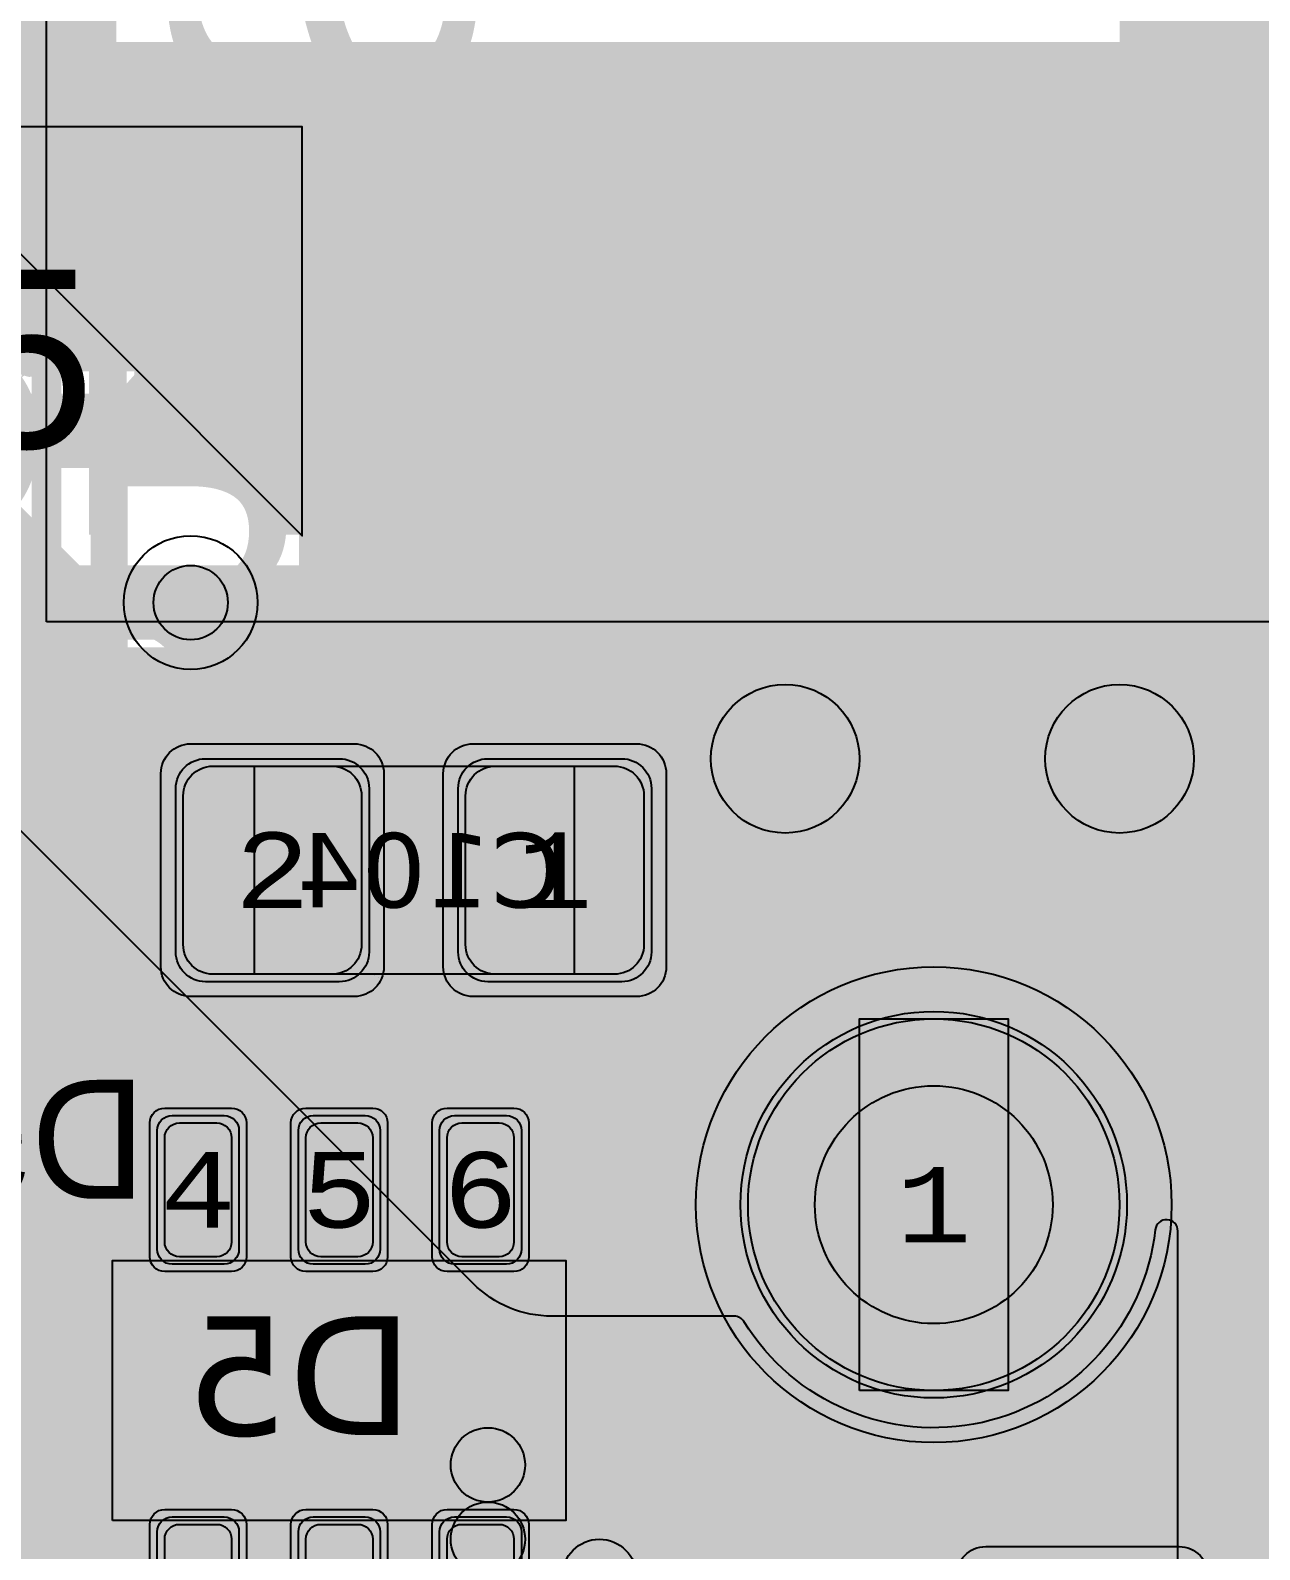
# Model space of a CAD drawing. Extents: x -98 to 119, y -207 to 98.
# Drawn here: x 33.92 to 42.19, y -36.57 to -26.35 of the extents above; entities that cross this region are included whole.
import ezdxf
from ezdxf.enums import TextEntityAlignment as Align

# ---------------------------------------------------------------- set-up
doc = ezdxf.new("R2010")
doc.units = 0
doc.header["$MEASUREMENT"] = 0
for name, color, linetype in [('ASSEMBLY_OUTLINES_BTM', 191, 'CONTINUOUS'), ('ASSEMBLY_PART_NUMBERS_BTM', 191, 'CONTINUOUS'), ('ASSEMBLY_PART_NUMBERS_TOP', 102, 'CONTINUOUS'), ('ASSEMBLY_REF_DES_BTM', 191, 'CONTINUOUS'), ('BOARD_OUTLINE', 10, 'CONTINUOUS'), ('DRILL_DRAWING', 21, 'CONTINUOUS'), ('GENERATED_SILKSCREEN_BTM', 255, 'CONTINUOUS'), ('GENERATED_SILKSCREEN_TOP', 140, 'CONTINUOUS'), ('MANUFACTURING_OUTLINES', 10, 'CONTINUOUS'), ('MOUNTING_HOLES_LAYER_BOT17', 42, 'CONTINUOUS'), ('MOUNTING_HOLES_LAYER_TOP', 42, 'CONTINUOUS'), ('PART_HOLES_LAYER_BOTTOM', 30, 'CONTINUOUS'), ('PART_HOLES_LAYER_TOP', 30, 'CONTINUOUS'), ('PART_PADS_LAYER_BOTTOM', 230, 'CONTINUOUS'), ('PART_PADS_LAYER_TOP', 150, 'CONTINUOUS'), ('PART_PADS_SMD_BTM', 230, 'CONTINUOUS'), ('PIN_NUMBERS_BTM', 8, 'CONTINUOUS'), ('PIN_NUMBERS_TOP', 8, 'CONTINUOUS'), ('PLACEMENT_OUTLINES_BTM', 222, 'CONTINUOUS'), ('PLANE_DATA_LAYER_BOTTOM', 230, 'CONTINUOUS'), ('PLANE_DATA_LAYER_TOP', 150, 'CONTINUOUS'), ('PLANE_SHAPES_LAYER_BOTTOM', 230, 'CONTINUOUS'), ('PLANE_SHAPES_LAYER_TOP', 150, 'CONTINUOUS'), ('ROUTE_BORDER', 151, 'CONTINUOUS'), ('SILKSCREEN_OUTLINES_BTM', 211, 'CONTINUOUS'), ('SILKSCREEN_REF_DES_BTM', 211, 'CONTINUOUS'), ('SILKSCREEN_REF_DES_TOP', 150, 'CONTINUOUS'), ('SOLDERMASK_PADS_BTM', 12, 'CONTINUOUS'), ('SOLDERMASK_PADS_TOP', 180, 'CONTINUOUS'), ('SOLDERPASTE_PADS_BTM', 12, 'CONTINUOUS'), ('TRACES_LAYER_BOTTOM', 230, 'CONTINUOUS'), ('TRACES_LAYER_TOP', 150, 'CONTINUOUS'), ('VIA_HOLES_LAYER_BOTTOM', 30, 'CONTINUOUS'), ('VIA_HOLES_LAYER_TOP', 30, 'CONTINUOUS'), ('VIA_PADS_LAYER_BOTTOM', 230, 'CONTINUOUS'), ('VIA_PADS_LAYER_TOP', 150, 'CONTINUOUS')]:
    doc.layers.add(name, color=color, linetype=linetype)
doc.styles.add('COURIER_NEW', font='COUR.TTF')
doc.styles.add('VERDANA', font='verdana.TTF')
doc.styles.add('VERIBEST_GERBER_0', font='txt')

msp = doc.modelspace()

# ---------------------------------------------------------------- hatches: boundary and pattern name
at = {"layer": 'ASSEMBLY_OUTLINES_BTM'}
h = msp.add_hatch(color=256, dxfattribs=at)
edge = h.paths.add_edge_path()
edge.add_arc((37, -36), 0.25, 0, 360)
at = {"layer": 'GENERATED_SILKSCREEN_BTM'}
h = msp.add_hatch(color=256, dxfattribs=at)
edge = h.paths.add_edge_path()
edge.add_arc((37.75, -36.75), 0.25, 0, 360)
at = {"layer": 'MOUNTING_HOLES_LAYER_BOT17'}
h = msp.add_hatch(color=256, dxfattribs=at)
edge = h.paths.add_edge_path()
edge.add_arc((39, -31.25), 0.5, 0, 360)
h = msp.add_hatch(color=256, dxfattribs=at)
edge = h.paths.add_edge_path()
edge.add_arc((41.25, -31.25), 0.5, 0, 360)
at = {"layer": 'MOUNTING_HOLES_LAYER_TOP'}
h = msp.add_hatch(color=256, dxfattribs=at)
edge = h.paths.add_edge_path()
edge.add_arc((39, -31.25), 0.5, 0, 360)
h = msp.add_hatch(color=256, dxfattribs=at)
edge = h.paths.add_edge_path()
edge.add_arc((41.25, -31.25), 0.5, 0, 360)
at = {"layer": 'PART_HOLES_LAYER_BOTTOM'}
h = msp.add_hatch(color=256, dxfattribs=at)
edge = h.paths.add_edge_path()
edge.add_arc((40, -34.25), 0.8, 0, 360)
at = {"layer": 'PART_HOLES_LAYER_TOP'}
h = msp.add_hatch(color=256, dxfattribs=at)
edge = h.paths.add_edge_path()
edge.add_arc((40, -34.25), 0.8, 0, 360)
at = {"layer": 'PLANE_DATA_LAYER_BOTTOM'}
h = msp.add_hatch(color=256, dxfattribs=at)
h.paths.add_polyline_path([(-96.5, 0, -1), (96.5, 0, -1)], flags=0)
h.paths.add_polyline_path([(92.251979, -7.43598, 0.726988162), (92.479659, -3.637852, -0.308609791), (92.431259, -3.566904, -0.009635255), (92.431316, -3.563968, 0.009635011), (92.5, -0.000006), (92.5, 0.000001, 0.053325255), (90.407665, 19.562826, -0.053326925), (90.405941, 19.578942), (90.405941, 19.578943, -0.238217909), (90.436919, 19.640273, 0.661755037), (89.584154, 23.221888, -0.295297583), (89.523137, 23.277841, 0.022401018), (87.08146, 31.194059, -0.086206302), (87.076996, 31.219756), (87.076996, 31.219757, -0.210183909), (87.101696, 31.275919, 0.679382507), (85.774921, 34.749845, -0.301864993), (85.705267, 34.797373, 0.047915829), (77.514669, 50.475005, -0.145307444), (77.502324, 50.516585, -0.123988701), (77.511414, 50.552678, 0.606608991), (75.516892, 53.486368, -0.274238992), (75.44586, 53.517962, 0.021523084), (70.565432, 59.806101, -0.177595235), (70.547363, 59.855368), (70.547363, 59.855369, -0.111833303), (70.5548, 59.888203, 0.661755452), (68.116894, 62.64715, -0.295297373), (68.036725, 62.667806, 0.05833458), (51.722715, 76.687749, -0.249337829), (51.689123, 76.750923), (51.689123, 76.750924, -0.060759886), (51.691357, 76.76924, 0.714966399), (48.509213, 78.818582, -0.314871124), (48.42205, 78.81342, 0.022806677), (41.042088, 82.896302, -0.285136953), (40.999698, 82.964591), (40.999698, 82.964596, -0.004247023), (40.999709, 82.965891, 0.647046608), (37.697353, 84.5176, -0.289754858), (37.616734, 84.505806, 0.052943541), (19.031563, 90.52099, -0.30833592), (18.972104, 90.582877, 0.696982245), (15.284156, 91.27756, -0.308339612), (15.206255, 91.241547, 0.022370691), (6.993138, 92.235275, -0.315204372), (6.925536, 92.290658, 0.715888063), (3.14462, 92.496703, -0.315205261), (3.0714, 92.448994, 0.063468058), (-20.215283, 90.264015, -0.320142253), (-20.296827, 90.298428, 0.72963938), (-23.995319, 89.386755, -0.320144031), (-24.051528, 89.318386, 0.018663537), (-30.645576, 87.275991, -0.309865735), (-30.72878, 87.298418, 0.701170836), (-34.249879, 85.978007, -0.002752694), (-34.249874, 85.977168, -0.30685575), (-34.29782, 85.9064, 0.04916641), (-50.410548, 77.556603, -0.32354836), (-50.499711, 77.561018, 0.739212756), (-53.660594, 75.408706, -0.075169868), (-53.657188, 75.386179), (-53.657188, 75.386178, -0.242479425), (-53.68916, 75.324127, 0.019967737), (-59.527063, 70.80098, -0.298487087), (-59.610009, 70.791065, 0.556724412), (-62.5, 69), (-62.5, 68.999999, 0.082708518), (-62.392031, 68.351756, -0.298487573), (-62.412702, 68.270818, 0.067186589), (-78.279974, 49.27977, -0.277817809), (-78.350169, 49.24438, 0.436350868), (-80.5, 47.25), (-80.5, 47.249999, 0.141466326), (-80.192238, 46.184011, -0.141465884), (-80.180512, 46.143397), (-80.180512, 46.143396, -0.131190735), (-80.190652, 46.105416, 0.019294819), (-83.506407, 39.786053, -0.312206796), (-83.581614, 39.742899, 0.439123468), (-85.75, 37.75, 0.204829615), (-85.131688, 36.303992, -0.204830708), (-85.10813, 36.248899), (-85.10813, 36.248898, -0.100919006), (-85.114214, 36.219062, 0.048097759), (-90.466303, 19.289839, -0.314870423), (-90.530154, 19.230281, 0.714965653), (-91.24073, 15.512631, -0.269378312), (-91.202277, 15.446437), (-91.202277, 15.446436, -0.041929831), (-91.203345, 15.433723, 0.018841331), (-92.106444, 8.523669, -0.32827121), (-92.166453, 8.456161, 0.354028014), (-93.75, 6.5), (-93.75, 6.499999, 0.314708299), (-92.438077, 4.622088, -0.31470689), (-92.388093, 4.55054), (-92.388093, 4.550537, -0.012285748), (-92.388185, 4.546794, 0.012294179), (-92.5, 0.00001), (-92.5, -0.000004, 0.052933393), (-90.438132, -19.421494, -0.329408644), (-90.475468, -19.504015, 0.27173254), (-91.5, -21.25, 0.401597711), (-89.586502, -23.248128, -0.329404507), (-89.516056, -23.305059, 0.021307354), (-87.207653, -30.839509, -0.322177334), (-87.232533, -30.924924, 0.230665932), (-88, -32.499999), (-88, -32.5, 0.431495031), (-85.882787, -34.496562, -0.3221788), (-85.807634, -34.544174, 0.048016175), (-77.643233, -50.277018, -0.303878783), (-77.644537, -50.3618, 0.152518996), (-78, -51.499999), (-78, -51.5, 0.481982915), (-75.552374, -53.449264, -0.303883418), (-75.473145, -53.479475, 0.021991255), (-70.483925, -59.90214, -0.318621499), (-70.47622, -59.989968, 0.725399056), (-67.952631, -62.834176, -0.318624212), (-67.866344, -62.852281, 0.062392529), (-50.265124, -77.650932, -0.254356234), (-50.230332, -77.714899), (-50.230332, -77.7149, -0.034453173), (-50.231054, -77.725364, 0.034451935), (-50.25, -78), (-50.25, -78.000001, 0.603308224), (-47.119729, -79.649997, -0.291362646), (-47.037917, -79.64725, 0.02294124), (-39.54278, -83.621879, -0.290012797), (-39.499155, -83.690765), (-39.499155, -83.690766, -0.007130353), (-39.499186, -83.692939, 0.007132964), (-39.5, -83.749994), (-39.5, -83.75, 0.658082965), (-36.126004, -85.203319, -0.297762979), (-36.043963, -85.188513, 0.049016344), (-18.771876, -90.575199, -0.301861306), (-18.712566, -90.635139, 0.679381768), (-15.056336, -91.31372, -0.301864385), (-14.979467, -91.279054, 0.021749122), (-6.993138, -92.235275, -0.315204372), (-6.925536, -92.290658, 0.715888063), (-3.14462, -92.496703, -0.315205261), (-3.0714, -92.448994, 0.06250827), (19.869968, -90.340657, -0.345566403), (19.954737, -90.381493, 0.794356815), (23.75, -89.500001), (23.75, -89.499973, 0.005086864), (23.749586, -89.459281, -0.345588489), (23.806159, -89.384097, 0.021469451), (31.383958, -87.013201, -0.314446926), (31.468175, -87.035889, 0.700130836), (35, -85.75), (35, -85.749988, 0.009099261), (34.998675, -85.677212, -0.009057228), (34.998625, -85.674452), (34.998625, -85.674439, -0.304472205), (35.045955, -85.60392, 0.047985464), (50.721249, -77.353765, -0.31444166), (50.808431, -77.356288, 0.616218308), (54, -75.75), (54, -75.749999, 0.067758174), (53.927211, -75.215343, -0.067753523), (53.924438, -75.194974), (53.924438, -75.194973, -0.241537288), (53.95619, -75.13308, 0.022365821), (60.452055, -70.01285, -0.313111549), (60.538488, -70.003709, 0.710095351), (63.344013, -67.475653, -0.099717589), (63.33807, -67.446151), (63.33807, -67.44615, -0.206928064), (63.362073, -67.390635, 0.058205552), (77.187807, -50.973449, -0.317486674), (77.269693, -50.94147, 0.722224143), (79.294241, -47.729048, -0.173873661), (79.276877, -47.680625, -0.136094565), (79.287761, -47.641379, 0.020523482), (82.926938, -40.980152, -0.353003204), (83.013777, -40.939997, 0.48811211), (85.5, -39), (85.5, -38.999999, 0.240073604), (84.675602, -37.381988, -0.240072951), (84.644192, -37.320342), (84.644192, -37.320341, -0.104105615), (84.650658, -37.289623, 0.050546739), (90.411157, -19.546683, -0.32146983), (90.476988, -19.487077, 0.38127918), (92.25, -17.5, 0.275143701), (91.203224, -15.741772, -0.275142487), (91.163342, -15.674784), (91.163342, -15.674783, -0.042554947), (91.164442, -15.661882, 0.022235783), (92.195155, -7.50356, -0.319196338)], flags=0)
at = {"layer": 'PLANE_DATA_LAYER_TOP'}
msp.add_hatch(color=256, dxfattribs=at).paths.add_polyline_path([(41.642416, -34.427127, 0.945183744), (41.490499, -34.418564, -0.712866356), (38.722582, -35.036258, 0.260422124), (38.657689, -35), (37.431257, -35, -0.198912714), (36.900926, -34.78033), (32.642915, -30.522318, 0.198913366), (32.589033, -30.5), (32.3262, -30.5, 0.414213562), (32.25, -30.5762), (32.25, -34.499996), (32.249998, -34.500002), (28.750002, -37.999998, -0.207684346), (28.749996, -38), (26.3262, -38, 0.414213562), (26.25, -38.0762), (26.25, -46.6738, 0.414213562), (26.3262, -46.75), (34.21844, -46.749998, 0.198913366), (34.272322, -46.72768), (35.692557, -45.307445, 0.198909956), (35.714875, -45.253564), (35.714875, -45.253563, 0.527079168), (35.611155, -45.182506, -0.527079276), (34.25, -44.25, -0.272283584), (34.764059, -43.376008, 0.272282582), (34.80323, -43.30941, 0.202580864), (34.780146, -43.254774, -0.202581995), (34.25, -42.000001), (34.25, -42, -0.588740512), (36.926016, -40.515078, 0.497409319), (37.039525, -40.471632, -0.868041081), (39, -40.749998), (39, -40.749999, -0.16251778), (38.799438, -41.350748, 0.162518091), (38.784155, -41.396525), (38.784155, -41.396526, 0.198909956), (38.806473, -41.450407), (38.810663, -41.454597, 0.414218998), (38.918427, -41.454597), (41.620098, -38.752925, 0.198909956), (41.642416, -38.699044), (41.642416, -38.699043)], flags=0)
at = {"layer": 'PLANE_SHAPES_LAYER_BOTTOM'}
h = msp.add_hatch(color=256, dxfattribs=at)
h.paths.add_polyline_path([(-96.5, 0, -1), (96.5, 0, -1)], flags=0)
h.paths.add_polyline_path([(-92.5, 0, -1), (92.5, 0, -1)], flags=0)
at = {"layer": 'PLANE_SHAPES_LAYER_TOP'}
h = msp.add_hatch(color=256, dxfattribs=at)
h.paths.add_polyline_path([(-96.31345, 0, -1), (96.81345, 0, -1)], flags=0)
h.paths.add_polyline_path([(-92.25, 0, -1), (92.75, 0, -1)], flags=0)
h = msp.add_hatch(color=256, dxfattribs=at)
h.paths.add_polyline_path([(46.25, -35.15), (43.875, -38), (28.75, -38), (32.25, -34.5), (32.25, -30.5), (35.75, -30.5), (35.75, -27), (14.25, -27), (14.25, -24), (-10, -24), (-10, -18.75), (1.75, -18.75), (1.75, -9.25), (-10, -9.25), (-10, 32.75), (1.75, 32.75), (1.75, 34.25), (20.25, 34.25), (20.25, 25.25), (22.25, 23.25), (34.5, 23.25), (34.5, -26.5), (41.25, -26.5), (41.25, -20.5), (46.25, -20.5)])
h.paths.add_polyline_path([(-8.75, 10.25), (-8.75, 19.5), (1.25, 19.5), (1.25, 10.25)], flags=16)
h.paths.add_polyline_path([(6, 27.25), (6, 29.75), (15.45, 29.75), (15.45, 27.25)], flags=16)
msp.add_hatch(color=256, dxfattribs=at).paths.add_polyline_path([(33, -27), (35.75, -29.75), (35.75, -27)], flags=0)
at = {"layer": 'SILKSCREEN_OUTLINES_BTM'}
h = msp.add_hatch(color=256, dxfattribs=at)
edge = h.paths.add_edge_path()
edge.add_arc((37.75, -36.75), 0.25, 0, 360)
at = {"layer": 'VIA_HOLES_LAYER_BOTTOM'}
h = msp.add_hatch(color=256, dxfattribs=at)
edge = h.paths.add_edge_path()
edge.add_arc((35, -30.2), 0.25, 0, 360)
at = {"layer": 'VIA_HOLES_LAYER_TOP'}
h = msp.add_hatch(color=256, dxfattribs=at)
edge = h.paths.add_edge_path()
edge.add_arc((35, -30.2), 0.25, 0, 360)

# ---------------------------------------------------------------- linework, layer by layer
at = {"layer": 'ASSEMBLY_OUTLINES_BTM'}
for points, const_width in [([(34.03, -30.33), (34.03, 2.87), (43.33, 2.87), (43.33, -30.33)], 0.2), ([(34.47, -36.38), (34.47, -34.63), (37.52, -34.63), (37.52, -36.38)], 0.1)]:
    msp.add_lwpolyline(points, close=True, dxfattribs=dict(at, const_width=const_width))
for points in [[(35.43, -32.7), (35.43, -31.3), (37.58, -31.3), (37.58, -32.7)], [(39.5, -35.5), (39.5, -33), (40.5, -33), (40.5, -35.5)]]:
    msp.add_lwpolyline(points, close=True, dxfattribs=at)
for centre, radius in [((40, -34.25), 1.6), ((37, -36), 0.25), ((37, -36.5), 0.25)]:
    msp.add_circle(centre, radius, dxfattribs=at)
at = {"layer": 'BOARD_OUTLINE', "const_width": 0.1}
msp.add_lwpolyline([(-97.5, 0, -1), (97.5, 0, -1)], format="xyb", close=True, dxfattribs=at)
at = {"layer": 'GENERATED_SILKSCREEN_BTM', "const_width": 0.15}
for points in [[(43.330005, -30.33, -0.414213562), (43.33, -30.330005), (35.508649, -30.330005, 0.000004856), (35.508651, -30.329995), (43.329995, -30.329995), (43.329995, 2.869995), (34.030005, 2.869995), (34.030005, -30.329995), (34.491349, -30.329995, 0.000004856), (34.491351, -30.330005), (34.03, -30.330005, -0.414213562), (34.029995, -30.33), (34.029995, 2.87, -0.414213562), (34.03, 2.870005), (43.33, 2.870005, -0.414213562), (43.330005, 2.87), (43.330005, -30.33)], [(36.769515, -31.299995, 0.000011097), (36.769508, -31.300005), (36.230492, -31.300005, 0.000011097), (36.230485, -31.299995), (36.769515, -31.299995)], [(36.769515, -32.700005), (36.230485, -32.700005, 0.000011097), (36.230492, -32.699995), (36.769508, -32.699995, 0.000011097), (36.769515, -32.700005)], [(34.716888, -34.625005), (34.475005, -34.625005), (34.475005, -36.374995), (34.716888, -36.374995, 0.000015386), (34.716884, -36.375005), (34.475, -36.375005, -0.414213562), (34.474995, -36.375), (34.474995, -34.625, -0.414213562), (34.475, -34.624995), (34.716884, -34.624995, 0.000015386), (34.716888, -34.625005)], [(35.666888, -34.625005), (35.383112, -34.625005, 0.000015386), (35.383116, -34.624995), (35.666884, -34.624995, 0.000015386), (35.666888, -34.625005)], [(36.616888, -34.625005), (36.333112, -34.625005, 0.000015386), (36.333116, -34.624995), (36.616884, -34.624995, 0.000015386), (36.616888, -34.625005)], [(37.525005, -36.375, -0.414213562), (37.525, -36.375005), (37.283116, -36.375005, 0.000015386), (37.283112, -36.374995), (37.524995, -36.374995), (37.524995, -34.625005), (37.283112, -34.625005, 0.000015386), (37.283116, -34.624995), (37.525, -34.624995, -0.414213562), (37.525005, -34.625), (37.525005, -36.375)], [(37.108984, -36.275), (37.108961, -36.275, 0.229393994), (36.891039, -36.275), (36.891016, -36.275, -0.229437573), (37.108984, -36.275)], [(35.666888, -36.374995, 0.000015386), (35.666884, -36.375005), (35.383116, -36.375005, 0.000015386), (35.383112, -36.374995), (35.666888, -36.374995)], [(36.616888, -36.374995, 0.000015386), (36.616884, -36.375005), (36.333116, -36.375005, 0.000015386), (36.333112, -36.374995), (36.616888, -36.374995)]]:
    msp.add_lwpolyline(points, format="xyb", dxfattribs=at)
for points in [[(42.2676, -32.014), (42.2636, -32.018), (42.258, -32.0204), (42.2524, -32.0212), (42.2468, -32.0204), (42.242, -32.018), (42.238, -32.014), (42.2364, -32.0076), (42.2364, -31.7652), (42.1988, -31.7652), (42.1932, -31.7636), (42.1884, -31.7604), (42.186, -31.7548), (42.1852, -31.7492), (42.186, -31.7428), (42.1884, -31.7372), (42.1932, -31.7332), (42.1988, -31.7324), (42.2364, -31.7324), (42.2364, -31.262), (42.2372, -31.258), (42.2396, -31.2548), (42.2428, -31.2516), (42.2468, -31.2492), (42.2516, -31.2476), (42.2564, -31.2468), (42.2604, -31.2476), (42.2644, -31.2508), (42.75, -31.7364)], [(34.1616, -33.4268), (34.1656, -33.4252), (34.1688, -33.4244), (34.172, -33.4236), (34.5768, -33.4236), (34.5824, -33.4252), (34.5872, -33.4292), (34.5912, -33.434), (34.5928, -33.4396), (34.5928, -34.2076), (34.5912, -34.214), (34.5872, -34.218), (34.5824, -34.2228), (34.5768, -34.2236), (34.172, -34.2236), (34.1688, -34.2236), (34.1672, -34.2228), (34.1656, -34.222), (34.1616, -34.2204), (34.0264, -34.1108), (34.024, -34.1076), (34.0232, -34.106), (34.0216, -34.102), (34.0208, -34.098), (34.0208, -33.5492), (34.0216, -33.5452), (34.0232, -33.5428), (34.0232, -33.5404), (34.0248, -33.5396), (34.0256, -33.5388), (34.0264, -33.5372), (34.1616, -33.4268)], [(34.5592, -33.4564), (34.1776, -33.4564), (34.0528, -33.5572), (34.0528, -34.09), (34.1776, -34.1908), (34.5592, -34.1908), (34.5592, -33.4564)], [(42.5365, -33.807), (42.1995, -33.807), (42.1955, -33.808), (42.1935, -33.809), (42.1905, -33.81), (42.1865, -33.811), (42.0185, -33.948), (42.0155, -33.953), (42.0145, -33.957), (42.0125, -33.96), (42.0115, -33.964), (42.0115, -34.65), (42.0125, -34.653), (42.0145, -34.66), (42.0155, -34.662), (42.0185, -34.666), (42.1865, -34.803), (42.1915, -34.805), (42.1925, -34.806), (42.1955, -34.806), (42.1965, -34.807), (42.1975, -34.807), (42.1995, -34.807), (42.5365, -34.807)], [(42.6845, -33.974), (42.6845, -34.228), (42.5305, -34.355), (42.2075, -34.355), (42.0515, -34.228), (42.0515, -33.974), (42.2075, -33.848), (42.5305, -33.848), (42.6845, -33.974)], [(42.5305, -34.766), (42.2075, -34.766), (42.0515, -34.64), (42.0515, -34.281), (42.1875, -34.391), (42.1915, -34.393), (42.1925, -34.394), (42.1955, -34.395), (42.1995, -34.395), (42.5365, -34.395)]]:
    msp.add_lwpolyline(points, dxfattribs=at)
msp.add_lwpolyline([(38.4, -34.25, -1), (41.6, -34.25, -1)], format="xyb", close=True, dxfattribs=at)
at = {"layer": 'GENERATED_SILKSCREEN_BTM'}
msp.add_circle((37.75, -36.75), 0.25, dxfattribs=at)
at = {"layer": 'GENERATED_SILKSCREEN_TOP', "const_width": 0.15}
for points in [[(34.1136, -28.3932), (34.1088, -28.3944), (34.1052, -28.3956), (34.1004, -28.398), (33.9372, -28.53), (33.9372, -28.0296), (34.7208, -28.0296), (34.7292, -28.0272), (34.7364, -28.0224), (34.74, -28.014), (34.7412, -28.0056), (34.74, -27.996), (34.7364, -27.9888), (34.7292, -27.9828), (34.7208, -27.9804), (33.9108, -27.9804), (33.9024, -27.9828), (33.8952, -27.9888), (33.8892, -27.996), (33.8868, -28.0044), (33.8868, -28.5816), (33.888, -28.59), (33.8916, -28.596), (33.8964, -28.5996), (33.9048, -28.602), (33.9108, -28.6044), (33.9156, -28.6056), (33.9216, -28.6044), (33.9264, -28.6008), (34.122, -28.4412), (34.5096, -28.4412), (34.6968, -28.5936), (34.6968, -28.98), (34.5096, -29.13), (34.122, -29.13), (33.9264, -28.9716), (33.918, -28.968), (33.9108, -28.968), (33.9036, -28.9728), (33.8964, -28.9788), (33.8916, -28.9872), (33.8904, -28.9956), (33.8916, -29.004), (33.8976, -29.01), (34.1004, -29.1756), (34.104, -29.178), (34.1088, -29.178), (34.1136, -29.1804), (34.518, -29.1804), (34.5216, -29.1804), (34.5228, -29.1792), (34.524, -29.1792), (34.5264, -29.178), (34.5288, -29.178), (34.5336, -29.1756), (34.7364, -29.01), (34.74, -29.0064), (34.7412, -29.004), (34.7436, -28.9968), (34.7448, -28.992), (34.7448, -28.5816), (34.7436, -28.5768), (34.7412, -28.5696), (34.7412, -28.5672), (34.74, -28.566), (34.7376, -28.5636), (34.7364, -28.5612), (34.5336, -28.398), (34.5276, -28.3956), (34.5228, -28.3944), (34.518, -28.3932), (34.1136, -28.3932)], [(34.336, -33.254), (34.324, -33.257), (34.318, -33.263), (34.3135, -33.2735), (34.312, -33.2855), (34.3135, -33.296), (34.318, -33.3065), (34.324, -33.314), (34.336, -33.3155), (34.921, -33.3155), (34.9315, -33.314), (34.9405, -33.3065), (34.945, -33.296), (34.9465, -33.2855), (34.945, -33.2735), (34.9405, -33.263), (34.9315, -33.257), (34.921, -33.254), (34.657, -33.254), (34.657, -31.8455), (34.6555, -31.835), (34.651, -31.8275), (34.6435, -31.823), (34.633, -31.8215), (34.6255, -31.82), (34.618, -31.82), (34.612, -31.823), (34.606, -31.829), (34.3135, -32.24), (34.309, -32.2505), (34.309, -32.261), (34.3135, -32.27), (34.321, -32.2775), (34.33, -32.2835), (34.3405, -32.2865), (34.3465, -32.2865), (34.351, -32.285), (34.3585, -32.276), (34.5985, -31.94), (34.5985, -33.254), (34.336, -33.254)], [(35.7505, -33.3095), (35.497, -33.104), (35.4895, -33.0965), (35.488, -33.0875), (35.4895, -33.077), (35.4955, -33.0665), (35.503, -33.059), (35.512, -33.053), (35.5225, -33.0515), (35.533, -33.0545), (35.7775, -33.254), (36.262, -33.254), (36.496, -33.065), (36.496, -32.786), (36.265, -32.5955), (36.016, -32.5955), (36.004, -32.5925), (35.9965, -32.5865), (35.992, -32.576), (35.9905, -32.5655), (35.992, -32.555), (35.9965, -32.546), (36.004, -32.5385), (36.016, -32.5355), (36.265, -32.5355), (36.496, -32.345), (36.496, -32.066), (36.262, -31.877), (35.7775, -31.877), (35.533, -32.0765), (35.5225, -32.0795), (35.512, -32.078), (35.503, -32.0735), (35.4955, -32.0645), (35.4895, -32.0555), (35.488, -32.045), (35.4895, -32.0345), (35.497, -32.027), (35.7505, -31.8215), (35.755, -31.82), (35.7595, -31.8185), (35.761, -31.817), (35.767, -31.8155), (36.2725, -31.8155), (36.28, -31.817), (36.283, -31.8185), (36.2875, -31.82), (36.292, -31.8215), (36.5455, -32.027), (36.55, -32.0345), (36.5515, -32.0405), (36.5545, -32.045), (36.556, -32.051), (36.556, -32.36), (36.5545, -32.3645), (36.5515, -32.375), (36.55, -32.3825), (36.5455, -32.3855), (36.325, -32.5655), (36.5455, -32.7455), (36.547, -32.7485), (36.55, -32.7515), (36.5515, -32.753), (36.5515, -32.756), (36.5545, -32.7665), (36.556, -32.771), (36.556, -33.08), (36.5545, -33.0875), (36.5515, -33.0935), (36.55, -33.0995), (36.5455, -33.104), (36.292, -33.3095), (36.286, -33.3125), (36.2845, -33.314), (36.28, -33.314), (36.2785, -33.3155), (36.277, -33.3155), (36.2725, -33.3155), (35.767, -33.3155), (35.761, -33.314), (35.755, -33.3125), (35.7505, -33.3095)]]:
    msp.add_lwpolyline(points, dxfattribs=at)
at = {"layer": 'MANUFACTURING_OUTLINES'}
msp.add_circle((0, 0), 97.575405, dxfattribs=at)
at = {"layer": 'MOUNTING_HOLES_LAYER_BOT17'}
for centre in [(39, -31.25), (41.25, -31.25)]:
    msp.add_circle(centre, 0.5, dxfattribs=at)
at = {"layer": 'MOUNTING_HOLES_LAYER_TOP'}
for centre in [(39, -31.25), (41.25, -31.25)]:
    msp.add_circle(centre, 0.5, dxfattribs=at)
at = {"layer": 'PART_HOLES_LAYER_BOTTOM'}
msp.add_circle((40, -34.25), 0.8, dxfattribs=at)
at = {"layer": 'PART_HOLES_LAYER_TOP'}
msp.add_circle((40, -34.25), 0.8, dxfattribs=at)
at = {"layer": 'PART_PADS_LAYER_BOTTOM'}
msp.add_circle((40, -34.25), 1.25, dxfattribs=at)
at = {"layer": 'PART_PADS_LAYER_TOP'}
msp.add_circle((40, -34.25), 1.25, dxfattribs=at)
at = {"layer": 'PART_PADS_SMD_BTM'}
for points in [[(35.1, -32.75, -0.414213562), (34.9, -32.55), (34.9, -31.45, -0.414213562), (35.1, -31.25), (36, -31.25, -0.414213562), (36.2, -31.45), (36.2, -32.55, -0.414213562), (36, -32.75)], [(37, -32.75, -0.414213562), (36.8, -32.55), (36.8, -31.45, -0.414213562), (37, -31.25), (37.9, -31.25, -0.414213562), (38.1, -31.45), (38.1, -32.55, -0.414213562), (37.9, -32.75)], [(34.875, -34.65, -0.414213562), (34.775, -34.55), (34.775, -33.75, -0.414213562), (34.875, -33.65), (35.225, -33.65, -0.414213562), (35.325, -33.75), (35.325, -34.55, -0.414213562), (35.225, -34.65)], [(35.825, -34.65, -0.414213562), (35.725, -34.55), (35.725, -33.75, -0.414213562), (35.825, -33.65), (36.175, -33.65, -0.414213562), (36.275, -33.75), (36.275, -34.55, -0.414213562), (36.175, -34.65)], [(36.775, -34.65, -0.414213562), (36.675, -34.55), (36.675, -33.75, -0.414213562), (36.775, -33.65), (37.125, -33.65, -0.414213562), (37.225, -33.75), (37.225, -34.55, -0.414213562), (37.125, -34.65)], [(34.875, -37.35, -0.414213562), (34.775, -37.25), (34.775, -36.45, -0.414213562), (34.875, -36.35), (35.225, -36.35, -0.414213562), (35.325, -36.45), (35.325, -37.25, -0.414213562), (35.225, -37.35)], [(35.825, -37.35, -0.414213562), (35.725, -37.25), (35.725, -36.45, -0.414213562), (35.825, -36.35), (36.175, -36.35, -0.414213562), (36.275, -36.45), (36.275, -37.25, -0.414213562), (36.175, -37.35)], [(36.775, -37.35, -0.414213562), (36.675, -37.25), (36.675, -36.45, -0.414213562), (36.775, -36.35), (37.125, -36.35, -0.414213562), (37.225, -36.45), (37.225, -37.25, -0.414213562), (37.125, -37.35)]]:
    msp.add_lwpolyline(points, format="xyb", close=True, dxfattribs=at)
at = {"layer": 'PLACEMENT_OUTLINES_BTM'}
for points in [[(34.03, -30.33), (34.03, 2.87), (43.33, 2.87), (43.33, -30.33)], [(35.43, -32.7), (35.43, -31.3), (37.58, -31.3), (37.58, -32.7)], [(34.475, -36.375), (34.475, -34.625), (37.525, -34.625), (37.525, -36.375)]]:
    msp.add_lwpolyline(points, close=True, dxfattribs=at)
msp.add_circle((40, -34.25), 1.6, dxfattribs=at)
at = {"layer": 'PLANE_DATA_LAYER_TOP'}
msp.add_lwpolyline([(41.642416, -38.699043), (41.642416, -34.427127, 0.945183744), (41.490499, -34.418564, -0.712866355), (38.722582, -35.036258, 0.260422123), (38.657689, -35), (37.431257, -35, -0.198912714), (36.900926, -34.78033), (32.642915, -30.522318, 0.198913366), (32.589033, -30.5), (32.3262, -30.5, 0.414213562), (32.25, -30.5762), (32.25, -34.499996), (32.249998, -34.500002), (28.750002, -37.999998, -0.207684346)], format="xyb", dxfattribs=at)
at = {"layer": 'PLANE_SHAPES_LAYER_TOP'}
msp.add_lwpolyline([(33, -27), (35.75, -29.75), (35.75, -27)], close=True, dxfattribs=at)
at = {"layer": 'ROUTE_BORDER'}
msp.add_circle((0, 0), 96.5, dxfattribs=at)
at = {"layer": 'SILKSCREEN_OUTLINES_BTM'}
for points in [[(34.03, -30.33), (34.03, 2.87), (43.33, 2.87), (43.33, -30.33)], [(35.43, -32.7), (35.43, -31.3), (37.58, -31.3), (37.58, -32.7)], [(34.475, -36.375), (34.475, -34.625), (37.525, -34.625), (37.525, -36.375)]]:
    msp.add_lwpolyline(points, close=True, dxfattribs=at)
for centre, radius in [((40, -34.25), 1.6), ((37, -36.5), 0.25), ((37.75, -36.75), 0.25)]:
    msp.add_circle(centre, radius, dxfattribs=at)
at = {"layer": 'SOLDERMASK_PADS_BTM'}
for points in [[(35, -32.85, -0.414213562), (34.8, -32.65), (34.8, -31.35, -0.414213562), (35, -31.15), (36.1, -31.15, -0.414213562), (36.3, -31.35), (36.3, -32.65, -0.414213562), (36.1, -32.85)], [(36.9, -32.85, -0.414213562), (36.7, -32.65), (36.7, -31.35, -0.414213562), (36.9, -31.15), (38, -31.15, -0.414213562), (38.2, -31.35), (38.2, -32.65, -0.414213562), (38, -32.85)], [(34.825, -34.7, -0.414213562), (34.725, -34.6), (34.725, -33.7, -0.414213562), (34.825, -33.6), (35.275, -33.6, -0.414213562), (35.375, -33.7), (35.375, -34.6, -0.414213562), (35.275, -34.7)], [(35.775, -34.7, -0.414213562), (35.675, -34.6), (35.675, -33.7, -0.414213562), (35.775, -33.6), (36.225, -33.6, -0.414213562), (36.325, -33.7), (36.325, -34.6, -0.414213562), (36.225, -34.7)], [(36.725, -34.7, -0.414213562), (36.625, -34.6), (36.625, -33.7, -0.414213562), (36.725, -33.6), (37.175, -33.6, -0.414213562), (37.275, -33.7), (37.275, -34.6, -0.414213562), (37.175, -34.7)], [(34.825, -37.4, -0.414213562), (34.725, -37.3), (34.725, -36.4, -0.414213562), (34.825, -36.3), (35.275, -36.3, -0.414213562), (35.375, -36.4), (35.375, -37.3, -0.414213562), (35.275, -37.4)], [(35.775, -37.4, -0.414213562), (35.675, -37.3), (35.675, -36.4, -0.414213562), (35.775, -36.3), (36.225, -36.3, -0.414213562), (36.325, -36.4), (36.325, -37.3, -0.414213562), (36.225, -37.4)], [(36.725, -37.4, -0.414213562), (36.625, -37.3), (36.625, -36.4, -0.414213562), (36.725, -36.3), (37.175, -36.3, -0.414213562), (37.275, -36.4), (37.275, -37.3, -0.414213562), (37.175, -37.4)], [(41.85, -37.85, -0.414213562), (41.65, -38.05), (40.35, -38.05, -0.414213562), (40.15, -37.85), (40.15, -36.75, -0.414213562), (40.35, -36.55), (41.65, -36.55, -0.414213562), (41.85, -36.75)]]:
    msp.add_lwpolyline(points, format="xyb", close=True, dxfattribs=at)
msp.add_circle((40, -34.25), 1.3, dxfattribs=at)
at = {"layer": 'SOLDERMASK_PADS_TOP'}
msp.add_circle((40, -34.25), 1.3, dxfattribs=at)
at = {"layer": 'SOLDERPASTE_PADS_BTM'}
for points in [[(35.15, -32.7, -0.414213562), (34.95, -32.5), (34.95, -31.5, -0.414213562), (35.15, -31.3), (35.95, -31.3, -0.414213562), (36.15, -31.5), (36.15, -32.5, -0.414213562), (35.95, -32.7)], [(37.05, -32.7, -0.414213562), (36.85, -32.5), (36.85, -31.5, -0.414213562), (37.05, -31.3), (37.85, -31.3, -0.414213562), (38.05, -31.5), (38.05, -32.5, -0.414213562), (37.85, -32.7)], [(34.925, -34.6, -0.414213562), (34.825, -34.5), (34.825, -33.8, -0.414213562), (34.925, -33.7), (35.175, -33.7, -0.414213562), (35.275, -33.8), (35.275, -34.5, -0.414213562), (35.175, -34.6)], [(35.875, -34.6, -0.414213562), (35.775, -34.5), (35.775, -33.8, -0.414213562), (35.875, -33.7), (36.125, -33.7, -0.414213562), (36.225, -33.8), (36.225, -34.5, -0.414213562), (36.125, -34.6)], [(36.825, -34.6, -0.414213562), (36.725, -34.5), (36.725, -33.8, -0.414213562), (36.825, -33.7), (37.075, -33.7, -0.414213562), (37.175, -33.8), (37.175, -34.5, -0.414213562), (37.075, -34.6)], [(34.925, -37.3, -0.414213562), (34.825, -37.2), (34.825, -36.5, -0.414213562), (34.925, -36.4), (35.175, -36.4, -0.414213562), (35.275, -36.5), (35.275, -37.2, -0.414213562), (35.175, -37.3)], [(35.875, -37.3, -0.414213562), (35.775, -37.2), (35.775, -36.5, -0.414213562), (35.875, -36.4), (36.125, -36.4, -0.414213562), (36.225, -36.5), (36.225, -37.2, -0.414213562), (36.125, -37.3)], [(36.825, -37.3, -0.414213562), (36.725, -37.2), (36.725, -36.5, -0.414213562), (36.825, -36.4), (37.075, -36.4, -0.414213562), (37.175, -36.5), (37.175, -37.2, -0.414213562), (37.075, -37.3)]]:
    msp.add_lwpolyline(points, format="xyb", close=True, dxfattribs=at)
at = {"layer": 'TRACES_LAYER_BOTTOM'}
for points, const_width in [([(-0.615, -24.7), (-0.615, -25.875), (1.329871, -27.819871), (43.856579, -27.819871), (45.172844, -29.136136), (45.172844, -36.953367), (40.722792, -41.403419), (39.70205, -41.403419), (33.535336, -47.570133), (33.535336, -48.17507)], 0.35), ([(53.566213, -32.903215), (53.494769, -32.974659), (50.576617, -32.974659), (44.787419, -27.185461), (1.965461, -27.185461), (0.655, -25.875), (0.655, -24.7)], 0.35), ([(52.765192, -25.548862), (51.950316, -25.548862), (50.895608, -26.60357), (5.597487, -26.60357), (5.35, -26.356083), (5.35, -24.75)], 0.35), ([(42.6, -29.1), (41.894871, -28.394871), (7.288287, -28.394871), (7.186948, -28.49621), (0.41738, -28.49621), (-1.111325, -26.967505), (-4.065034, -26.967505), (-4.897529, -27.8), (-20.3, -27.8)], 0.5), ([(17.944742, -29.328215), (18.228086, -29.044871), (40.628009, -29.044871), (41.433138, -29.85), (43.15, -29.85), (43.8, -29.2)], 0.5), ([(35, -30.2), (34.15, -30.2), (33.696, -29.746), (30.494206, -29.746), (28.25, -31.990206), (28.25, -36)], 0.5), ([(32.5, -31.9), (32.94135, -31.9), (34.479621, -33.438271), (34.479621, -33.579621), (35.05, -34.15)], 0.5), ([(36, -34.15), (36, -33.15), (35.55, -32.7), (35.55, -32)], 0.5), ([(36.95, -34.15), (36.95, -33.25), (37.45, -32.75), (37.45, -32)], 0.5), ([(40, -34.25), (41, -35.25), (41, -37.3)], 0.5)]:
    msp.add_lwpolyline(points, dxfattribs=dict(at, const_width=const_width))
at = {"layer": 'TRACES_LAYER_TOP'}
for points, const_width in [([(44.5, -10.25), (43.213919, -10.25), (42.766826, -10.697093), (42.766826, -26.877644), (39.44447, -30.2), (35, -30.2)], 0.5), ([(40, -34.25), (41.166727, -33.083273), (41.458755, -33.083273), (46.322511, -28.219517), (46.322511, -23.161387), (48.462226, -21.021672), (52.452638, -21.021672), (54.750045, -18.724265), (54.875735, -18.724265), (55.6, -18)], 0.5), ([(48.5, -25), (47.182156, -26.317844), (47.182156, -29.014137), (42.142416, -34.053877), (42.142416, -38.937713), (39.082072, -41.998057), (39.082072, -44.904979), (31.823288, -52.163763), (27.868494, -52.163763), (27.036208, -52.996049), (27.036208, -52.996051), (25.067447, -54.964812), (23.439812, -54.964812), (22.725, -54.25), (21.65, -54.25)], 0.5), ([(40, -34.25), (37.431257, -34.25), (31.931257, -28.75), (30.45, -28.75)], 1)]:
    msp.add_lwpolyline(points, dxfattribs=dict(at, const_width=const_width))
at = {"layer": 'VIA_HOLES_LAYER_BOTTOM'}
msp.add_circle((35, -30.2), 0.25, dxfattribs=at)
at = {"layer": 'VIA_HOLES_LAYER_TOP'}
msp.add_circle((35, -30.2), 0.25, dxfattribs=at)
at = {"layer": 'VIA_PADS_LAYER_BOTTOM'}
msp.add_circle((35, -30.2), 0.45, dxfattribs=at)
at = {"layer": 'VIA_PADS_LAYER_TOP'}
msp.add_circle((35, -30.2), 0.45, dxfattribs=at)

# ---------------------------------------------------------------- texts
at = {"layer": 'ASSEMBLY_PART_NUMBERS_BTM', "style": 'VERIBEST_GERBER_0', "text_generation_flag": 2}
for s, rotation, p in [('ERJ-3EKF6200V', 60, (51.050295, -24.98)), ('SBH11-PBPC-D10-ST-BK', 90, (34.87, -25.16)), ('APT2012SRCPRV', 60, (53.199704, -31.27)), ('ERJ-3EKF4701V', 90, (35.04, -32.75))]:
    msp.add_text(s, height=2.032, rotation=rotation, dxfattribs=at).set_placement(p, align=Align.TOP_LEFT)
for s, p in [('5010', (40, -31.71)), ('CC0805KKX7R7BB105', (36.5, -34.54))]:
    msp.add_text(s, height=2.032, dxfattribs=at).set_placement(p, align=Align.TOP_LEFT)
at = {"layer": 'ASSEMBLY_PART_NUMBERS_TOP', "style": 'VERIBEST_GERBER_0'}
for s, p in [('CL21B225KOFNNNE', (21.25, -27.71)), ('PTVS3V3P1UP,115', (28.25, -30.21)), ('GRM32DR71E106KA12L', (21.5, -31.21)), ('PTVS3V3P1UP,115', (28.25, -31.29)), ('NLFV32T-1R0M-EF', (15.5, -34.96))]:
    msp.add_text(s, height=2.032, dxfattribs=at).set_placement(p, align=Align.TOP_LEFT)
at = {"layer": 'ASSEMBLY_REF_DES_BTM', "style": 'VERDANA', "text_generation_flag": 2}
for s, height, p in [('C104', 0.5, (37.5, -31.75)), ('D5', 0.8, (36.5, -35))]:
    msp.add_text(s, height=height, dxfattribs=at).set_placement(p, align=Align.TOP_LEFT)
at = {"layer": 'DRILL_DRAWING', "style": 'VERIBEST_GERBER_0'}
for s, p in [('A', (42.6, -29.1)), ('B', (35, -30.2)), ('R', (39, -31.25)), ('R', (41.25, -31.25)), ('J', (40, -34.25))]:
    msp.add_text(s, height=2, dxfattribs=at).set_placement(p, align=Align.MIDDLE_CENTER)
at = {"layer": 'PIN_NUMBERS_BTM', "style": 'COURIER_NEW'}
for s, p in [('2', (35.55, -32)), ('1', (37.45, -32)), ('4', (35.05, -34.15)), ('5', (36, -34.15)), ('6', (36.95, -34.15)), ('1', (40, -34.25))]:
    msp.add_text(s, height=0.508, dxfattribs=at).set_placement(p, align=Align.MIDDLE_CENTER)
at = {"layer": 'PIN_NUMBERS_TOP', "style": 'COURIER_NEW'}
for s, p in [('2', (35.55, -32)), ('1', (37.45, -32)), ('4', (35.05, -34.15)), ('5', (36, -34.15)), ('6', (36.95, -34.15)), ('1', (40, -34.25))]:
    msp.add_text(s, height=0.508, dxfattribs=at).set_placement(p, align=Align.MIDDLE_CENTER)
at = {"layer": 'SILKSCREEN_REF_DES_BTM', "style": 'VERIBEST_GERBER_0', "text_generation_flag": 2}
msp.add_text('D5', height=0.8, dxfattribs=at).set_placement((34.7, -33.41), align=Align.TOP_LEFT)
at = {"layer": 'SILKSCREEN_REF_DES_TOP', "style": 'VERIBEST_GERBER_0'}
for s, height, p in [('V15', 1.2, (31.5, -27.96)), ('V13', 1.5, (32.5, -31.79))]:
    msp.add_text(s, height=height, dxfattribs=at).set_placement(p, align=Align.TOP_LEFT)

doc.saveas('drawing.dxf')
